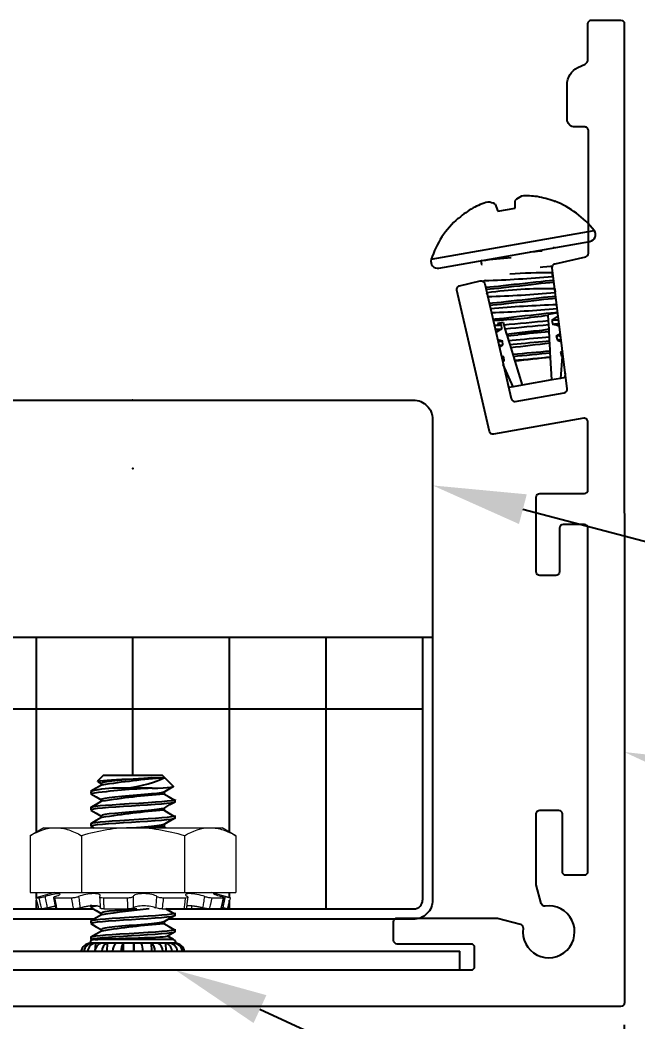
# Model space of a CAD drawing. Extents: x -1.94 to 7.42, y -1.1 to 4.9.
# Drawn here: x -0.218 to 0.974, y -0.03 to 1.9 of the extents above; entities that cross this region are included whole.
import ezdxf
from ezdxf import colors
from ezdxf.entities.mleader import LeaderData, LeaderLine
from ezdxf.math import Vec2, Vec3

# ---------------------------------------------------------------- set-up
doc = ezdxf.new("R2010")
doc.units = 0
doc.header["$LTSCALE"] = 0.5
doc.header["$MEASUREMENT"] = 0
doc.linetypes.add('PHANTOM', pattern=[0.5, 0.25, -0.05, 0.05, -0.05, 0.05, -0.05])
doc.linetypes.add('SLD-Solid', pattern=[0])
doc.layers.get('0').update_dxf_attribs({"color": 255, "linetype": 'CONTINUOUS'})
doc.layers.get('Defpoints').update_dxf_attribs({"linetype": 'CONTINUOUS'})
doc.layers.add('Construction', color=60, linetype='PHANTOM', plot=False)
doc.layers.add('CUST DWG', color=60, linetype='CONTINUOUS', lineweight=20)
for name, color, linetype in [('Driver', 210, 'CONTINUOUS'), ('FAB DWG', 221, 'CONTINUOUS'), ('Hardware', 242, 'CONTINUOUS'), ('Housing', 150, 'CONTINUOUS')]:
    doc.layers.add(name, color=color, linetype=linetype)
doc.styles.get("Standard").update_dxf_attribs({"font": 'arial.ttf'})
doc.dimstyles.new('LSAD_CustDims', dxfattribs={"dimtxt": 1, "dimasz": 1, "dimexe": 0.0625, "dimexo": 0.042969, "dimgap": 0.0625, "dimtad": 0, "dimtih": 1, "dimtoh": 1, "dimdec": 3, "dimzin": 0, "dimdsep": 46, "dimlunit": 4, "dimtxsty": 'Standard', "dimcen": 0.125, "dimclrd": 256, "dimclre": 256, "dimclrt": 256, "dimadec": 0, "dimazin": 0, "dimtfac": 1, "dimtdec": 3, "dimtix": 1, "dimtofl": 0, "dimtmove": 0, "dimatfit": 3, "dimfxl": 1, "dimfrac": 2, "dimtolj": 1, "dimtzin": 0, "dimarcsym": 0})

# ---------------------------------------------------------------- blocks, each defined once
blk = doc.blocks.new('*D0')
at = {"layer": 'CUST DWG', "lineweight": -2, "ltscale": 0.5, "transparency": 16777216}
for p, q in [((-0.9475, -0.036), (-0.9475, -0.4301)), ((0.9473, -0.036), (0.9473, -0.4301)), ((-0.6975, -0.3676), (-0.4858, -0.3676)), ((0.6973, -0.3676), (0.4855, -0.3676))]:
    blk.add_line(p, q, dxfattribs=at)
at = {"layer": 'CUST DWG', "ltscale": 0.5, "transparency": 16777216}
for points in [[(-0.6975, -0.3259), (-0.6975, -0.4092), (-0.9475, -0.3676)], [(0.6973, -0.3259), (0.6973, -0.4092), (0.9473, -0.3676)]]:
    blk.add_solid(points, dxfattribs=at)
at = {"layer": 'Defpoints', "color": 0, "ltscale": 0.5, "transparency": 16777216}
for p in [(-0.9475, 0.007), (0.9473, 0.007), (-0.9475, -0.3676)]:
    blk.add_point(p, dxfattribs=at)
at = {"layer": 'CUST DWG', "ltscale": 0.5, "transparency": 16777216, "insert": (-0.0001, -0.3676), "char_height": 0.25, "attachment_point": 5}
blk.add_mtext('\\A1;1 7/8"', dxfattribs=at)

msp = doc.modelspace()

# ---------------------------------------------------------------- linework, layer by layer
at = {"ltscale": 0.5, "transparency": 16777216}
msp.add_point((-0.00084, 1.16772), dxfattribs=at)
at = {"layer": 'Construction', "ltscale": 0.5, "transparency": 16777216}
msp.add_point((-0.00014, 1.03582), dxfattribs=at)
at = {"layer": 'Driver', "transparency": 16777216}
for p, q in [((-0.57864, 0.71102), (0.57836, 0.71102)), ((-0.18634, 0.3357), (-0.18634, 0.71102)), ((-0.00014, 0.445), (-0.00014, 0.71102)), ((0.18606, 0.3357), (0.18606, 0.71102)), ((0.37226, 0.18772), (0.37226, 0.71102)), ((0.55836, 0.71102), (0.55836, 0.20472)), ((-0.55864, 0.57302), (0.55836, 0.57302)), ((-0.18634, 0.20919), (-0.18634, 0.21897)), ((0.18606, 0.20953), (0.18606, 0.21897)), ((-0.18634, 0.18772), (-0.18634, 0.20434)), ((0.18606, 0.18772), (0.18606, 0.20434)), ((-0.54164, 0.18772), (-0.07624, 0.18772)), ((0.06355, 0.18772), (0.54136, 0.18772))]:
    msp.add_line(p, q, dxfattribs=at)
msp.add_lwpolyline([(-0.07523, 0.16772), (-0.54234, 0.16772, -0.4142136), (-0.57934, 0.20472), (-0.57934, 1.13072, -0.4142136), (-0.54234, 1.16772), (0.54066, 1.16772, -0.4142136), (0.57766, 1.13072), (0.57766, 0.20472, -0.4142136), (0.54066, 0.16772), (0.06777, 0.16772)], format="xyb", dxfattribs=at)
msp.add_arc((0.54136, 0.20472), 0.017, 270, 0, dxfattribs=at)
at = {"layer": 'Hardware', "linetype": 'Continuous', "transparency": 16777216}
for p, q in [((0.6986, 1.54557), (0.70363, 1.53175)), ((0.73657, 1.53756), (0.73657, 1.55226)), ((0.81199, 1.55086), (0.81346, 1.55112)), ((0.70363, 1.53175), (0.73657, 1.53756)), ((0.62674, 1.51819), (0.6282, 1.51845)), ((0.57502, 1.43906), (0.88912, 1.49444)), ((0.58969, 1.42218), (0.88111, 1.47357)), ((0.81315, 1.46163), (0.81375, 1.4614)), ((0.67218, 1.436), (0.67085, 1.43649)), ((0.67266, 1.42888), (0.67135, 1.4363)), ((0.67257, 1.4288), (0.67266, 1.42888)), ((0.80764, 1.41301), (0.80894, 1.4056)), ((0.67809, 1.3981), (0.67789, 1.39924)), ((0.68264, 1.37229), (0.6822, 1.37475)), ((0.81306, 1.38224), (0.81337, 1.38249)), ((0.81306, 1.38224), (0.81418, 1.37593)), ((0.81913, 1.33571), (0.80068, 1.33246)), ((0.80073, 1.3316), (0.80068, 1.33246)), ((0.71353, 1.31709), (0.7025, 1.31514)), ((0.71034, 1.31276), (0.7025, 1.31514)), ((0.71084, 1.30501), (0.71034, 1.31276)), ((0.71353, 1.31709), (0.71476, 1.31305)), ((0.71476, 1.31305), (0.71709, 1.30543)), ((0.80128, 1.32105), (0.80073, 1.3316)), ((0.80169, 1.31328), (0.80128, 1.32105)), ((0.80216, 1.3043), (0.80169, 1.31328)), ((0.8075, 1.32146), (0.80969, 1.31381)), ((0.71709, 1.30543), (0.72023, 1.29516)), ((0.72023, 1.29516), (0.72139, 1.29137)), ((0.72139, 1.29137), (0.74186, 1.29365)), ((0.80216, 1.30429), (0.74186, 1.29365)), ((0.80216, 1.30429), (0.80216, 1.3043)), ((0.80241, 1.2996), (0.80216, 1.30429)), ((0.80291, 1.28997), (0.80241, 1.2996)), ((0.71318, 1.27408), (0.71255, 1.28181)), ((0.72139, 1.29137), (0.72408, 1.28257)), ((0.72408, 1.28257), (0.72641, 1.27496)), ((0.72641, 1.27496), (0.72836, 1.26857)), ((0.80332, 1.2822), (0.80291, 1.28997)), ((0.80358, 1.27725), (0.80332, 1.2822)), ((0.80438, 1.26194), (0.80358, 1.27725)), ((0.81608, 1.29084), (0.81816, 1.28317)), ((0.72836, 1.26857), (0.73231, 1.25566)), ((0.73231, 1.25566), (0.73339, 1.25213)), ((0.80454, 1.25887), (0.80438, 1.26194)), ((0.80495, 1.25109), (0.80454, 1.25887)), ((0.82845, 1.26315), (0.82422, 1.26016)), ((0.82422, 1.26016), (0.82619, 1.25248)), ((0.71286, 1.24119), (0.71594, 1.24321)), ((0.73331, 1.19365), (0.71402, 1.23612)), ((0.71594, 1.24321), (0.71521, 1.25093)), ((0.73339, 1.25213), (0.73571, 1.24452)), ((0.73571, 1.24452), (0.73626, 1.24273)), ((0.73626, 1.24273), (0.75035, 1.19665)), ((0.805, 1.2502), (0.80495, 1.25109)), ((0.80728, 1.20669), (0.805, 1.2502)), ((0.82759, 1.25203), (0.82431, 1.2097)), ((0.82619, 1.25248), (0.82759, 1.25203)), ((0.83338, 1.21995), (0.83248, 1.21114)), ((0.80728, 1.20669), (0.75035, 1.19665)), ((0.82431, 1.2097), (0.80728, 1.20669)), ((0.83248, 1.21114), (0.82431, 1.2097)), ((0.72514, 1.19221), (0.72324, 1.19613)), ((0.73331, 1.19365), (0.72514, 1.19221)), ((0.75035, 1.19665), (0.73331, 1.19365)), ((-0.05664, 0.445), (-0.0682, 0.43344)), ((-0.05664, 0.445), (0.05636, 0.445)), ((0.07776, 0.42361), (0.05636, 0.445)), ((-0.06804, 0.43295), (-0.06134, 0.42905)), ((-0.06134, 0.42937), (-0.06134, 0.4258)), ((0.03549, 0.4403), (0.06024, 0.4403)), ((-0.08164, 0.41375), (-0.08164, 0.40984)), ((0.03672, 0.42), (-0.02547, 0.42)), ((-0.06134, 0.39812), (-0.06134, 0.39455)), ((0.08136, 0.39422), (0.08136, 0.39813)), ((-0.08164, 0.3825), (-0.08164, 0.37859)), ((-0.06134, 0.36687), (-0.06134, 0.3633)), ((0.08136, 0.36297), (0.08136, 0.36688)), ((-0.08164, 0.35125), (-0.08164, 0.34734)), ((-0.08164, 0.1938), (-0.08164, 0.19109)), ((-0.06134, 0.17937), (-0.06134, 0.1758)), ((0.08136, 0.17547), (0.08136, 0.17938)), ((-0.08164, 0.16375), (-0.08164, 0.15984)), ((-0.06134, 0.14812), (-0.06134, 0.14455)), ((0.0783, 0.12856), (0.06612, 0.13559)), ((0.08136, 0.14422), (0.08136, 0.14813)), ((-0.08269, 0.12161), (-0.083, 0.12161)), ((-0.08269, 0.12161), (-0.08277, 0.12061)), ((-0.07849, 0.12161), (-0.08269, 0.12161)), ((-0.08164, 0.1325), (-0.08164, 0.12859)), ((-0.08114, 0.12806), (-0.08, 0.1274)), ((-0.07261, 0.12161), (-0.07849, 0.12161)), ((0.0783, 0.12856), (-0.07381, 0.12856)), ((-0.07261, 0.12161), (-0.07381, 0.106)), ((-0.06074, 0.12161), (-0.07261, 0.12161)), ((-0.05001, 0.12161), (-0.06074, 0.12161)), ((-0.05001, 0.12161), (-0.05083, 0.106)), ((-0.03251, 0.12161), (-0.05001, 0.12161)), ((-0.01878, 0.12161), (-0.03251, 0.12161)), ((-0.01878, 0.12161), (-0.01908, 0.106)), ((0.00131, 0.12161), (-0.01878, 0.12161)), ((0.00131, 0.12161), (0.00133, 0.106)), ((0.01568, 0.12161), (0.00131, 0.12161)), ((0.03488, 0.12161), (0.01568, 0.12161)), ((0.03488, 0.12161), (0.03546, 0.106)), ((0.04739, 0.12161), (0.03488, 0.12161)), ((0.0624, 0.12161), (0.04739, 0.12161)), ((0.07089, 0.12161), (0.0624, 0.12161)), ((0.0624, 0.12161), (0.06343, 0.106)), ((0.07911, 0.12161), (0.07089, 0.12161)), ((0.08211, 0.12161), (0.07911, 0.12161)), ((0.07911, 0.12161), (0.07943, 0.11771)), ((0.08273, 0.12161), (0.08211, 0.12161)), ((0.08273, 0.12153), (0.08273, 0.12161)), ((-0.63014, 0.106), (0.62986, 0.106)), ((0.62986, 0.07), (0.62986, 0.106)), ((-0.63014, 0.07), (0.62986, 0.07))]:
    msp.add_line(p, q, dxfattribs=at)
at = {"layer": 'Hardware', "linetype": 'SLD-Solid', "lineweight": 15, "transparency": 16777216}
for p, q in [((-0.17201, 0.34397), (-0.1986, 0.32862)), ((-0.1986, 0.32862), (-0.1986, 0.21897)), ((-0.17201, 0.34397), (-0.14898, 0.34397)), ((-0.14898, 0.34397), (-0.00014, 0.34397)), ((-0.09937, 0.32862), (-0.09937, 0.21897)), ((-0.00014, 0.34397), (0.14871, 0.34397)), ((0.0991, 0.32862), (0.0991, 0.21897)), ((0.14871, 0.34397), (0.17174, 0.34397)), ((0.19833, 0.32862), (0.17174, 0.34397)), ((0.19833, 0.32862), (0.19833, 0.21897)), ((-0.1986, 0.21897), (-0.09937, 0.21897)), ((-0.15115, 0.21897), (-0.18761, 0.2092)), ((-0.09937, 0.21897), (0.0991, 0.21897)), ((0.0991, 0.21897), (0.19833, 0.21897)), ((0.18733, 0.2092), (0.15088, 0.21897)), ((-0.18761, 0.2092), (-0.18764, 0.20919)), ((-0.18764, 0.20919), (-0.18141, 0.20919)), ((-0.15146, 0.20919), (-0.11862, 0.20919)), ((-0.05748, 0.20919), (-0.01057, 0.20919)), ((0.0584, 0.20919), (0.10146, 0.20919)), ((0.11311, 0.18772), (0.11311, 0.19387)), ((0.15192, 0.20919), (0.17469, 0.20919)), ((0.18717, 0.20847), (0.18736, 0.20919)), ((-0.18218, 0.18882), (-0.18188, 0.18772)), ((-0.18188, 0.18772), (-0.17567, 0.18772)), ((-0.14721, 0.18772), (-0.16983, 0.18772)), ((-0.1472, 0.18772), (-0.11447, 0.18772)), ((-0.11339, 0.18774), (-0.11339, 0.18772)), ((-0.05635, 0.18772), (-0.00959, 0.18772)), ((0.05597, 0.18772), (0.0989, 0.18772)), ((0.11311, 0.18772), (0.09891, 0.18772)), ((0.14687, 0.18772), (0.1142, 0.18772)), ((0.14687, 0.18772), (0.16956, 0.18772)), ((0.18161, 0.18772), (0.1754, 0.18772)), ((0.18161, 0.18772), (0.1819, 0.18882))]:
    msp.add_line(p, q, dxfattribs=at)
at = {"layer": 'Hardware', "linetype": 'Continuous', "transparency": 16777216, "flags": 128}
for points in [[(0.76568, 1.45321), (0.77533, 1.45429), (0.78426, 1.45525), (0.78909, 1.45571)], [(0.67204, 1.42868), (0.67261, 1.42916)], [(0.81152, 1.4301), (0.81251, 1.43013)], [(0.78496, 1.42397), (0.78995, 1.4245), (0.79799, 1.42527), (0.8052, 1.42585), (0.80874, 1.42607)], [(0.80946, 1.41423), (0.80769, 1.41273)], [(0.67541, 1.39615), (0.67804, 1.39837)], [(0.67966, 1.38521), (0.68053, 1.38527), (0.68773, 1.38585), (0.69577, 1.38662), (0.70441, 1.38754), (0.71369, 1.38857), (0.72374, 1.3897), (0.73434, 1.39088), (0.74524, 1.39209), (0.75613, 1.39331), (0.76673, 1.39449), (0.77678, 1.39561), (0.78606, 1.39665), (0.7947, 1.39757), (0.80274, 1.39834), (0.80994, 1.39892), (0.81133, 1.39901)], [(0.68054, 1.38138), (0.68121, 1.38142), (0.68841, 1.382), (0.69645, 1.38277), (0.70508, 1.38369), (0.71437, 1.38473), (0.72442, 1.38585), (0.73502, 1.38703), (0.74591, 1.38825), (0.75681, 1.38946), (0.76741, 1.39065), (0.77746, 1.39177), (0.78674, 1.3928), (0.79538, 1.39372), (0.80342, 1.39449), (0.81062, 1.39507), (0.81181, 1.39515)], [(0.80838, 1.40581), (0.8106, 1.405)], [(0.68303, 1.37445), (0.68206, 1.37481)], [(0.8134, 1.38221), (0.81311, 1.38197)], [(0.81355, 1.37512), (0.81431, 1.37484)], [(0.68673, 1.35456), (0.69316, 1.35508), (0.7012, 1.35584), (0.70983, 1.35676), (0.71912, 1.3578), (0.72917, 1.35892), (0.73977, 1.3601), (0.75066, 1.36132), (0.76155, 1.36253), (0.77216, 1.36372), (0.78221, 1.36484), (0.79149, 1.36587), (0.80012, 1.3668), (0.80817, 1.36756), (0.81537, 1.36815)], [(0.68761, 1.35072), (0.69383, 1.35123), (0.70188, 1.352), (0.71051, 1.35292), (0.71979, 1.35395), (0.72985, 1.35507), (0.74045, 1.35626), (0.75134, 1.35747), (0.76223, 1.35869), (0.77283, 1.35987), (0.78289, 1.36099), (0.79217, 1.36203), (0.8008, 1.36295), (0.80885, 1.36372), (0.81605, 1.3643)], [(0.69379, 1.32391), (0.69858, 1.3243), (0.70663, 1.32507), (0.71526, 1.32599), (0.72454, 1.32702), (0.73459, 1.32815), (0.7452, 1.32933), (0.75609, 1.33054), (0.76698, 1.33176), (0.77758, 1.33294), (0.78764, 1.33406), (0.79692, 1.3351), (0.80555, 1.33602), (0.8136, 1.33679), (0.81894, 1.33722)], [(0.72023, 1.29516), (0.72959, 1.29621), (0.73975, 1.29734), (0.75048, 1.29854), (0.76152, 1.29977), (0.77235, 1.30098), (0.7829, 1.30215), (0.79291, 1.30327), (0.80216, 1.3043)], [(0.70629, 1.26969), (0.71318, 1.27408)], [(0.72408, 1.28257), (0.73102, 1.28318), (0.73848, 1.28389), (0.74656, 1.28466), (0.75511, 1.28547), (0.76389, 1.2863), (0.77247, 1.28712), (0.78083, 1.28791), (0.78876, 1.28867), (0.79609, 1.28936), (0.80291, 1.28997)], [(0.72641, 1.27496), (0.7332, 1.27557), (0.74051, 1.27626), (0.7484, 1.27701), (0.75671, 1.2778), (0.76525, 1.27861), (0.77358, 1.2794), (0.78172, 1.28017), (0.78946, 1.28091), (0.79665, 1.28159), (0.80332, 1.2822)], [(0.81816, 1.28317), (0.82521, 1.28104), (0.82589, 1.28083)], [(0.73339, 1.25213), (0.7414, 1.25288), (0.75019, 1.25371), (0.75959, 1.25461), (0.76932, 1.25553), (0.77882, 1.25643), (0.78803, 1.25731), (0.79666, 1.25813), (0.80454, 1.25887)], [(0.71521, 1.25093), (0.71005, 1.25266)], [(0.73571, 1.24452), (0.74355, 1.24526), (0.75212, 1.24607), (0.76125, 1.24694), (0.77067, 1.24784), (0.77989, 1.24871), (0.78883, 1.24956), (0.79724, 1.25036), (0.80495, 1.25109)], [(-0.06078, 0.42612), (-0.071, 0.42017), (-0.08124, 0.41422)], [(-0.06813, 0.43337), (-0.06815, 0.43346), (-0.06624, 0.434), (-0.06253, 0.43454), (-0.05689, 0.4351), (-0.04993, 0.43563), (-0.04137, 0.43616), (-0.032, 0.4367), (-0.02146, 0.43726), (-0.01099, 0.4378), (0.00001, 0.43833), (0.01061, 0.43886), (0.02111, 0.43942), (0.02853, 0.43986), (0.03549, 0.4403)], [(0.03549, 0.4403), (0.02217, 0.43904), (0.00751, 0.43779), (-0.0073, 0.43662), (-0.02171, 0.4354), (-0.0349, 0.43416), (-0.04582, 0.43301), (-0.05424, 0.43181), (-0.05955, 0.43056), (-0.06134, 0.42939), (-0.06132, 0.42937)], [(-0.08114, 0.40931), (-0.07092, 0.40338), (-0.06134, 0.3978)], [(0.06047, 0.41335), (0.05936, 0.41259), (0.05424, 0.41137), (0.04608, 0.41018), (0.03549, 0.40905), (0.02217, 0.40779), (0.00751, 0.40654), (-0.0073, 0.40537), (-0.02171, 0.40415), (-0.0349, 0.40291), (-0.04582, 0.40176), (-0.05424, 0.40056), (-0.05955, 0.39931), (-0.06134, 0.39814), (-0.06132, 0.39812)], [(0.03672, 0.42), (0.04795, 0.42053), (0.05803, 0.42106), (0.06612, 0.42158), (0.07239, 0.42215), (0.0762, 0.42268), (0.07789, 0.42323), (0.07762, 0.42347)], [(0.07925, 0.39701), (0.06948, 0.4029), (0.05967, 0.4088)], [(0.06087, 0.40946), (0.06087, 0.41141), (0.06087, 0.41336)], [(0.06106, 0.41381), (0.0712, 0.41971), (0.07759, 0.42343)], [(-0.08158, 0.37859), (-0.08026, 0.37949), (-0.07584, 0.38048), (-0.06855, 0.38147), (-0.05884, 0.38241), (-0.04706, 0.38334), (-0.03326, 0.38432), (-0.01818, 0.38531), (-0.00266, 0.38626), (0.01281, 0.38718), (0.02814, 0.38816), (0.04245, 0.38916), (0.05495, 0.39011), (0.06532, 0.39103), (0.07347, 0.39201), (0.07887, 0.393), (0.08124, 0.39395), (0.08106, 0.39422)], [(0.0811, 0.39813), (0.08129, 0.39792), (0.0791, 0.39697), (0.07388, 0.39597), (0.06588, 0.39499), (0.05563, 0.39407), (0.04325, 0.39312), (0.02903, 0.39213), (0.01097, 0.39097), (-0.00727, 0.38989), (-0.02547, 0.38875), (-0.03996, 0.38776), (-0.05281, 0.3868), (-0.06355, 0.3859), (-0.07218, 0.38493), (-0.07821, 0.38393), (-0.08125, 0.38297), (-0.08127, 0.3825)], [(-0.06078, 0.39487), (-0.071, 0.38892), (-0.08124, 0.38297)], [(0.06106, 0.38256), (0.0712, 0.38846), (0.08098, 0.39416)], [(0.0811, 0.36688), (0.08129, 0.36667), (0.0791, 0.36572), (0.07388, 0.36472), (0.06588, 0.36374), (0.05563, 0.36282), (0.04325, 0.36187), (0.02903, 0.36088), (0.01097, 0.35972), (-0.00727, 0.35864), (-0.02547, 0.3575), (-0.03996, 0.35651), (-0.05281, 0.35555), (-0.06355, 0.35465), (-0.07218, 0.35368), (-0.07821, 0.35268), (-0.08125, 0.35172), (-0.08127, 0.35125)], [(-0.08114, 0.37806), (-0.07093, 0.37213), (-0.06134, 0.36655)], [(0.06047, 0.3821), (0.05936, 0.38134), (0.05424, 0.38012), (0.04608, 0.37893), (0.03549, 0.3778), (0.02217, 0.37654), (0.00751, 0.37529), (-0.0073, 0.37412), (-0.02171, 0.3729), (-0.0349, 0.37166), (-0.04582, 0.37051), (-0.05424, 0.36931), (-0.05955, 0.36806), (-0.06134, 0.36689), (-0.06132, 0.36687)], [(0.07925, 0.36576), (0.06948, 0.37165), (0.05967, 0.37755)], [(0.06087, 0.37821), (0.06087, 0.38016), (0.06087, 0.38211)], [(-0.08158, 0.34734), (-0.08026, 0.34824), (-0.07584, 0.34923), (-0.06855, 0.35022), (-0.05884, 0.35116), (-0.04706, 0.35209), (-0.03326, 0.35307), (-0.01818, 0.35406), (-0.00266, 0.35501), (0.01281, 0.35593), (0.02814, 0.35691), (0.04245, 0.35791), (0.05495, 0.35886), (0.06532, 0.35978), (0.07347, 0.36076), (0.07887, 0.36175), (0.08124, 0.3627), (0.08106, 0.36297)], [(-0.06078, 0.36362), (-0.071, 0.35767), (-0.08124, 0.35172)], [(0.06047, 0.35085), (0.05936, 0.35009), (0.05424, 0.34887), (0.04608, 0.34768), (0.03549, 0.34655), (0.02217, 0.34529), (0.00751, 0.34404), (0.00656, 0.34397)], [(0.06087, 0.34696), (0.06087, 0.34891), (0.06087, 0.35086)], [(0.06106, 0.35131), (0.0712, 0.35721), (0.08133, 0.36311)], [(-0.08114, 0.34681), (-0.07624, 0.34397)], [(0.06355, 0.34397), (0.05967, 0.3463)], [(-0.08158, 0.19109), (-0.08026, 0.19199), (-0.07584, 0.19298), (-0.06855, 0.19397)], [(-0.08125, 0.19547), (-0.08127, 0.195)], [(-0.08158, 0.15984), (-0.08026, 0.16074), (-0.07584, 0.16173), (-0.06855, 0.16272), (-0.05884, 0.16366), (-0.04706, 0.16459), (-0.03326, 0.16557), (-0.01818, 0.16656), (-0.00266, 0.16751), (0.01281, 0.16843), (0.02814, 0.16941), (0.04245, 0.17041), (0.05495, 0.17136), (0.06532, 0.17228), (0.07347, 0.17326), (0.07887, 0.17425), (0.08124, 0.1752), (0.08106, 0.17547)], [(0.0811, 0.17938), (0.08129, 0.17917), (0.0791, 0.17822), (0.07388, 0.17722), (0.06588, 0.17624), (0.05563, 0.17532), (0.04325, 0.17437), (0.02903, 0.17338), (0.01097, 0.17222), (-0.00727, 0.17114), (-0.02547, 0.17), (-0.03996, 0.16901), (-0.05281, 0.16805), (-0.06355, 0.16715), (-0.07218, 0.16618), (-0.07821, 0.16518), (-0.08125, 0.16422), (-0.08127, 0.16375)], [(-0.06078, 0.17612), (-0.07099, 0.17018), (-0.08124, 0.16422)], [(-0.08114, 0.19056), (-0.07093, 0.18463), (-0.06134, 0.17905)], [(0.00751, 0.18779), (-0.0073, 0.18662), (-0.02171, 0.1854), (-0.0349, 0.18416), (-0.04582, 0.18301), (-0.05424, 0.18181), (-0.05955, 0.18056), (-0.06134, 0.17939), (-0.06132, 0.17937)], [(0.06106, 0.16381), (0.0712, 0.16971), (0.08133, 0.17561)], [(0.07925, 0.17826), (0.06948, 0.18415), (0.06355, 0.18772)], [(-0.08114, 0.15931), (-0.07093, 0.15338), (-0.06134, 0.1478)], [(0.06047, 0.16335), (0.05936, 0.16259), (0.05424, 0.16137), (0.04608, 0.16018), (0.03549, 0.15905), (0.02217, 0.15779), (0.00751, 0.15654), (-0.0073, 0.15537), (-0.02171, 0.15415), (-0.0349, 0.15291), (-0.04582, 0.15176), (-0.05424, 0.15056), (-0.05955, 0.14931), (-0.06134, 0.14814), (-0.06132, 0.14812)], [(0.07925, 0.14701), (0.06948, 0.1529), (0.05967, 0.1588)], [(0.06087, 0.15946), (0.06087, 0.16141), (0.06087, 0.16336)], [(-0.08158, 0.12859), (-0.08026, 0.12949), (-0.07584, 0.13048), (-0.06855, 0.13147), (-0.05884, 0.13241), (-0.04706, 0.13334), (-0.03326, 0.13432), (-0.01818, 0.13531), (-0.00266, 0.13626), (0.01281, 0.13718), (0.02814, 0.13816), (0.04245, 0.13916), (0.05495, 0.14011), (0.06532, 0.14103), (0.07347, 0.14201), (0.07887, 0.143), (0.08124, 0.14395), (0.08106, 0.14422)], [(0.0811, 0.14813), (0.08129, 0.14792), (0.0791, 0.14697), (0.07388, 0.14597), (0.06588, 0.14499), (0.05563, 0.14407), (0.04325, 0.14312), (0.02903, 0.14213), (0.01097, 0.14097), (-0.00727, 0.13989), (-0.02547, 0.13875), (-0.03996, 0.13776), (-0.05281, 0.1368), (-0.06355, 0.1359), (-0.07218, 0.13493), (-0.07821, 0.13393), (-0.08125, 0.13297), (-0.08127, 0.1325)], [(-0.06078, 0.14487), (-0.07099, 0.13893), (-0.08124, 0.13297)], [(-0.07381, 0.12856), (-0.0677, 0.12898), (-0.05953, 0.12941), (-0.04997, 0.12982), (-0.03868, 0.13026), (-0.02707, 0.13068), (-0.01443, 0.13112), (-0.00203, 0.13154), (0.01067, 0.13196), (0.02233, 0.13238), (0.03353, 0.13283), (0.04305, 0.13325), (0.05148, 0.13367), (0.05802, 0.13409), (0.06289, 0.13454), (0.06557, 0.13496), (0.06639, 0.13539), (0.06607, 0.13551)], [(0.06619, 0.13555), (0.0712, 0.13846), (0.08133, 0.14436)]]:
    msp.add_lwpolyline(points, dxfattribs=at)
at = {"layer": 'Hardware', "linetype": 'Continuous', "transparency": 16777216}
for centre, radius, start, end in [((0.72591, 1.40413), 0.15118, 106.06105, 117.69179), ((0.68048, 1.50647), 0.04309, 65.13203, 85.19241), ((0.76697, 1.52172), 0.04309, 114.80759, 134.86797), ((0.75928, 1.41002), 0.15118, 82.30821, 93.93895), ((0.74762, 1.38113), 0.18152, 69.22905, 79.88131), ((0.74679, 1.38327), 0.1806, 37.99377, 68.3387), ((0.74675, 1.38098), 0.18152, 120.11869, 130.77095), ((0.74679, 1.38327), 0.1806, 131.6613, 162.00623), ((0.87884, 1.48641), 0.01304, 280, 37.99377), ((0.81193, 1.45041), 0.0108, 85.62492, 101.17425), ((0.58743, 1.43503), 0.01304, 162.00623, 280), ((0.78873, 0.57958), 0.86431, 93.96509, 97.74441), ((0.58279, 4.05406), 2.62672, 271.96058, 271.96674), ((0.79416, 0.54881), 0.86431, 89.10646, 94.48959), ((0.58822, 4.02329), 2.62672, 271.96058, 274.80786), ((0.79958, 0.51803), 0.86431, 89.10646, 97.74441), ((0.61806, 3.55016), 2.18381, 271.72444, 275.13343), ((0.90835, -1.27372), 2.62672, 91.98886, 94.78601), ((0.62349, 3.51939), 2.18381, 271.76789, 275.11204), ((0.62113, 2.60993), 1.29089, 273.25523, 277.99745), ((0.70277, 1.36689), 0.05465, 263.29683, 277.95147), ((-2.62258, 37.88259), 36.72151, 275.214384, 275.349955), ((-2.95076, 41.2623), 40.12486, 275.244791, 275.366109), ((0.59816, 1.6523), 0.39152, 302.32403, 304.49373), ((0.81422, 1.28925), 0.0329, 78.32065, 101.7822), ((0.81626, 1.27236), 0.04196, 82.39579, 98.99485), ((0.61818, 0.62748), 0.71255, 73.35548, 74.40829), ((0.70434, 1.34277), 0.03831, 260.71749, 279.77842), ((0.88414, 1.00816), 0.34373, 120.27591, 122.44949), ((3.16444, -23.05863), 24.47248, 95.538684, 95.68112), ((0.55329, 1.68307), 0.47213, 303.82202, 304.98451), ((1.09738, 2.48723), 1.26536, 251.82832, 252.2942), ((0.70705, 1.32432), 0.04286, 265.30979, 277.37812), ((0.70839, 1.3023), 0.02862, 263.86477, 279.63672), ((5.06169, -35.93514), 37.45522, 96.527808, 96.643632), ((0.82108, 1.26689), 0.02446, 81.66922, 101.78199), ((0.82243, 1.23982), 0.04356, 85.84043, 95.62569), ((2.19411, -15.08963), 16.41052, 94.857927, 95.110513), ((0.82776, 1.24168), 0.01881, 88.07268, 100.85625), ((0.71124, 1.2795), 0.02885, 268.86917, 277.91048), ((0.71232, 1.2621), 0.01923, 270.45458, 280.86561), ((3.69141, -25.6375), 27.04218, 96.127284, 96.273772), ((0.82939, 1.22775), 0.02493, 90.0921, 97.38768), ((0.83089, 1.23749), 0.01492, 95.76124, 102.7914), ((0.19862, -1.25819), 1.70411, 94.65757, 98.74085), ((-0.0328, 0.64207), 0.2222, 271.88964, 294.75501), ((0.08706, -0.86054), 1.28153, 92.25114, 97.56161), ((-0.03432, 0.24676), 0.17347, 87.07743, 105.70438), ((0.15723, -0.95615), 1.36844, 94.09692, 99.14853), ((0.15723, -0.98741), 1.36845, 94.09695, 99.1485), ((0.15723, -1.01868), 1.36847, 94.09697, 95.28783), ((0.15724, -1.175), 1.36854, 95.28789, 99.14835), ((0.15724, -1.20626), 1.36855, 94.09713, 99.14833), ((-0.08103, 0.10189), 0.01982, 95.69271, 168.02432), ((-0.08069, 0.10194), 0.01977, 95.79546, 168.13875), ((-0.07606, 0.10256), 0.0192, 97.24608, 169.66963), ((-0.06954, 0.10337), 0.01849, 99.55667, 171.82329), ((-0.07411, 0.12083), 0.00893, 129.56075, 175), ((-0.07347, 0.10777), 0.02079, 90.94328, 107.4825), ((-0.0561, 0.10482), 0.01741, 105.43614, 176.11466), ((-0.04349, 0.10591), 0.01699, 112.52902, 179.69156), ((-0.02084, 0.10723), 0.01852, 129.06927, 183.80557), ((0.00288, 0.10787), 0.02565, 147.62492, 184.18641), ((-0.28672, 0.10819), 0.28834, 359.56495, 2.66694), ((-0.01009, 0.10796), 0.02915, 356.14166, 27.90368), ((0.02428, 0.10707), 0.018, 356.60533, 53.90139), ((0.04038, 0.10612), 0.017, 359.60326, 65.65093), ((0.05805, 0.1046), 0.01755, 4.57071, 75.64843), ((0.06765, 0.10356), 0.01833, 7.64678, 79.8191), ((0.07383, 0.12083), 0.00893, 5, 60), ((0.07678, 0.10243), 0.01932, 10.65715, 83.07591), ((0.08008, 0.10198), 0.01973, 11.75146, 84.10524)]:
    msp.add_arc(centre, radius, start, end, dxfattribs=at)
at = {"layer": 'Hardware', "linetype": 'SLD-Solid', "lineweight": 15, "transparency": 16777216}
for points in [[(-0.1986, 0.32862), (-0.18237, 0.33799), (-0.16589, 0.34397), (-0.14898, 0.34397)], [(0.0991, 0.32862), (0.11533, 0.33799), (0.13181, 0.34397), (0.14871, 0.34397)]]:
    msp.add_open_spline(points, degree=3, dxfattribs=at)
for points, knots in [([(-0.14898, 0.34397), (-0.14056, 0.34397), (-0.13215, 0.3425), (-0.11563, 0.33715), (-0.10746, 0.33329), (-0.09937, 0.32862)], [0, 0, 0, 0, 0.5, 0.5, 1, 1, 1, 1]), ([(-0.00014, 0.34397), (-0.01695, 0.34397), (-0.03396, 0.34248), (-0.06706, 0.3371), (-0.08332, 0.33325), (-0.09937, 0.32862)], [0, 0, 0, 0, 0.5, 0.5, 1, 1, 1, 1]), ([(0.0991, 0.32862), (0.08293, 0.33328), (0.06642, 0.33718), (0.03332, 0.34252), (0.01666, 0.34397), (-0.00014, 0.34397)], [0, 0, 0, 0, 0.5, 0.5, 1, 1, 1, 1]), ([(0.14871, 0.34397), (0.15713, 0.34397), (0.16554, 0.3425), (0.18207, 0.33715), (0.19023, 0.33329), (0.19833, 0.32862)], [0, 0, 0, 0, 0.5, 0.5, 1, 1, 1, 1]), ([(-0.14973, 0.21165), (-0.14554, 0.21306), (-0.14245, 0.21444), (-0.13986, 0.21647), (-0.1404, 0.21709), (-0.14511, 0.21709), (-0.14924, 0.21647), (-0.15896, 0.21445), (-0.16454, 0.21307), (-0.16971, 0.21165)], [0, 0, 0, 0, 0.25, 0.25, 0.5, 0.5, 0.75, 0.75, 1, 1, 1, 1]), ([(-0.06411, 0.21165), (-0.06261, 0.21306), (-0.06285, 0.21444), (-0.0669, 0.21647), (-0.0707, 0.21709), (-0.08033, 0.21709), (-0.08606, 0.21647), (-0.0966, 0.21445), (-0.10144, 0.21307), (-0.10489, 0.21165)], [0, 0, 0, 0, 0.25, 0.25, 0.5, 0.5, 0.75, 0.75, 1, 1, 1, 1]), ([(0.04594, 0.21165), (0.04418, 0.21306), (0.0407, 0.21444), (0.03157, 0.21647), (0.02595, 0.21709), (0.01508, 0.21709), (0.00994, 0.21647), (0.0026, 0.21445), (0.00036, 0.21307), (-0.00006, 0.21165)], [0, 0, 0, 0, 0.25, 0.25, 0.5, 0.5, 0.75, 0.75, 1, 1, 1, 1]), ([(0.1384, 0.21165), (0.13404, 0.21306), (0.12866, 0.21444), (0.11792, 0.21647), (0.11264, 0.21709), (0.10468, 0.21709), (0.1021, 0.21647), (0.10076, 0.21445), (0.10196, 0.21307), (0.10474, 0.21165)], [0, 0, 0, 0, 0.25, 0.25, 0.5, 0.5, 0.75, 0.75, 1, 1, 1, 1]), ([(0.17794, 0.21165), (0.17265, 0.21306), (0.16742, 0.21444), (0.15918, 0.21647), (0.15625, 0.21709), (0.15424, 0.21709), (0.1552, 0.21647), (0.16038, 0.21445), (0.16457, 0.21307), (0.16948, 0.21165)], [0, 0, 0, 0, 0.25, 0.25, 0.5, 0.5, 0.75, 0.75, 1, 1, 1, 1]), ([(-0.18764, 0.20919), (-0.18758, 0.20898), (-0.18703, 0.20692), (-0.18593, 0.20282), (-0.18448, 0.1974), (-0.18321, 0.19266), (-0.18249, 0.18997), (-0.18218, 0.18882)], [0, 0, 0, 0, 0.0315164, 0.3022463, 0.6045475, 0.8292704, 1, 1, 1, 1]), ([(-0.18141, 0.20919), (-0.18074, 0.20919), (-0.17911, 0.20945), (-0.1748, 0.21034), (-0.17215, 0.21098), (-0.16971, 0.21165)], [0, 0, 0, 0, 0.5, 0.5, 1, 1, 1, 1]), ([(-0.17567, 0.18772), (-0.17651, 0.19077), (-0.17733, 0.19382), (-0.17815, 0.19687), (-0.17925, 0.20098), (-0.18034, 0.20508), (-0.18141, 0.20919)], [0, 0, 0, 0, 0.00024093606, 0.00024093606, 0.00024093606, 0.00056501046, 0.00056501046, 0.00056501046, 0.00056501046]), ([(-0.16971, 0.21165), (-0.16896, 0.20759), (-0.16821, 0.20352), (-0.16744, 0.19946), (-0.16683, 0.19622), (-0.16622, 0.19297), (-0.16559, 0.18973)], [0, 0, 0, 0, 0.00031518164, 0.00031518164, 0.00031518164, 0.00056667164, 0.00056667164, 0.00056667164, 0.00056667164]), ([(-0.16559, 0.18973), (-0.16523, 0.18983), (-0.1645, 0.19001), (-0.16332, 0.19031), (-0.16204, 0.19063), (-0.16067, 0.19097), (-0.15931, 0.19129), (-0.15796, 0.1916), (-0.15663, 0.1919), (-0.15534, 0.19218), (-0.15408, 0.19245), (-0.15286, 0.1927), (-0.15167, 0.19293), (-0.15076, 0.1931), (-0.15025, 0.19319), (-0.15011, 0.19322)], [0, 0, 0, 0, 0.06675483, 0.13350896, 0.21745872, 0.30168652, 0.38605044, 0.47040692, 0.55461938, 0.63855747, 0.72088889, 0.80350678, 0.88626301, 0.96901051, 1, 1, 1, 1]), ([(-0.14973, 0.21165), (-0.15172, 0.21098), (-0.15304, 0.21034), (-0.15368, 0.20945), (-0.153, 0.20919), (-0.15146, 0.20919)], [0, 0, 0, 0, 0.5, 0.5, 1, 1, 1, 1]), ([(-0.15343, 0.20964), (-0.15337, 0.20934), (-0.15307, 0.20792), (-0.15254, 0.20538), (-0.15185, 0.20203), (-0.15118, 0.19868), (-0.15052, 0.19533), (-0.14988, 0.192), (-0.14943, 0.18961), (-0.1492, 0.18834), (-0.14916, 0.18817)], [0, 0, 0, 0, 0.0423806, 0.198236, 0.354161, 0.5101666, 0.6662339, 0.8221538, 0.9759963, 1, 1, 1, 1]), ([(-0.15146, 0.20919), (-0.15059, 0.20508), (-0.14975, 0.20098), (-0.14894, 0.19687), (-0.14834, 0.19382), (-0.14776, 0.19077), (-0.1472, 0.18772)], [0, 0, 0, 0, 0.0003240618, 0.0003240618, 0.0003240618, 0.00056498849, 0.00056498849, 0.00056498849, 0.00056498849]), ([(-0.11862, 0.20919), (-0.1166, 0.20919), (-0.11398, 0.20945), (-0.10893, 0.21034), (-0.10652, 0.21098), (-0.10489, 0.21165)], [0, 0, 0, 0, 0.5, 0.5, 1, 1, 1, 1]), ([(-0.11447, 0.18772), (-0.11512, 0.19077), (-0.11574, 0.19382), (-0.11634, 0.19687), (-0.11714, 0.20098), (-0.1179, 0.20508), (-0.11862, 0.20919)], [0, 0, 0, 0, 0.00024093606, 0.00024093606, 0.00024093606, 0.00056501046, 0.00056501046, 0.00056501046, 0.00056501046]), ([(-0.10489, 0.21165), (-0.10439, 0.20759), (-0.10387, 0.20352), (-0.10331, 0.19946), (-0.10287, 0.19622), (-0.1024, 0.19297), (-0.10192, 0.18973)], [0, 0, 0, 0, 0.00031518164, 0.00031518164, 0.00031518164, 0.00056667164, 0.00056667164, 0.00056667164, 0.00056667164]), ([(-0.10192, 0.18973), (-0.10164, 0.18983), (-0.10107, 0.19001), (-0.10011, 0.19031), (-0.09903, 0.19063), (-0.09782, 0.19096), (-0.09658, 0.19129), (-0.0953, 0.1916), (-0.09399, 0.1919), (-0.09266, 0.19218), (-0.09132, 0.19245), (-0.08997, 0.1927), (-0.0886, 0.19293), (-0.08723, 0.19315), (-0.08585, 0.19334), (-0.08449, 0.19351), (-0.08316, 0.19366), (-0.08185, 0.19378), (-0.08056, 0.19389), (-0.07928, 0.19397), (-0.07803, 0.19403), (-0.07674, 0.19407), (-0.07543, 0.19408), (-0.0741, 0.19406), (-0.07282, 0.19401), (-0.0716, 0.19393), (-0.07046, 0.19382), (-0.06939, 0.19369), (-0.06839, 0.19352), (-0.06747, 0.19333), (-0.06664, 0.19311), (-0.06588, 0.19287), (-0.0652, 0.19261), (-0.06462, 0.19232), (-0.06413, 0.19201), (-0.06374, 0.19168), (-0.0635, 0.19143), (-0.06342, 0.19128), (-0.0634, 0.19126)], [0, 0, 0, 0, 0.0221337, 0.0442672, 0.0721669, 0.1001591, 0.1281964, 0.1562315, 0.1842184, 0.2121143, 0.2394765, 0.2669339, 0.2944374, 0.3219378, 0.3493884, 0.3767463, 0.4029997, 0.4293427, 0.4557301, 0.482116, 0.5084555, 0.5347067, 0.5651068, 0.595612, 0.6261537, 0.6566605, 0.687062, 0.7172306, 0.7474971, 0.777799, 0.8080703, 0.838243, 0.8691373, 0.9001284, 0.9311552, 0.9621516, 0.9930505, 1, 1, 1, 1]), ([(-0.06411, 0.21165), (-0.06482, 0.21098), (-0.06452, 0.21034), (-0.06208, 0.20945), (-0.05996, 0.20919), (-0.05748, 0.20919)], [0, 0, 0, 0, 0.5, 0.5, 1, 1, 1, 1]), ([(-0.06449, 0.2109), (-0.06446, 0.21048), (-0.06434, 0.20894), (-0.06416, 0.20628), (-0.06395, 0.20293), (-0.06376, 0.19959), (-0.0636, 0.19624), (-0.06346, 0.19292), (-0.06338, 0.19066), (-0.06334, 0.1895), (-0.06334, 0.18945)], [0, 0, 0, 0, 0.0596102, 0.215397, 0.3712605, 0.527212, 0.683213, 0.8386584, 0.9919932, 1, 1, 1, 1]), ([(-0.05748, 0.20919), (-0.05717, 0.20508), (-0.05691, 0.20098), (-0.05671, 0.19687), (-0.05656, 0.19382), (-0.05644, 0.19077), (-0.05635, 0.18772)], [0, 0, 0, 0, 0.0003240618, 0.0003240618, 0.0003240618, 0.00056498849, 0.00056498849, 0.00056498849, 0.00056498849]), ([(-0.01057, 0.20919), (-0.00797, 0.20919), (-0.00537, 0.20945), (-0.00151, 0.21034), (-0.00026, 0.21098), (-0.00006, 0.21165)], [0, 0, 0, 0, 0.5, 0.5, 1, 1, 1, 1]), ([(-0.00959, 0.18772), (-0.00981, 0.19077), (-0.00999, 0.19382), (-0.01014, 0.19687), (-0.01034, 0.20098), (-0.01048, 0.20508), (-0.01057, 0.20919)], [0, 0, 0, 0, 0.00024093606, 0.00024093606, 0.00024093606, 0.00056501046, 0.00056501046, 0.00056501046, 0.00056501046]), ([(-0.00006, 0.21165), (0, 0.20759), (0.0001, 0.20352), (0.00023, 0.19946), (0.00034, 0.19622), (0.00047, 0.19297), (0.00063, 0.18973)], [0, 0, 0, 0, 0.00031518164, 0.00031518164, 0.00031518164, 0.00056667164, 0.00056667164, 0.00056667164, 0.00056667164]), ([(0.00063, 0.18973), (0.00178, 0.19092), (0.0043, 0.19203), (0.01126, 0.19361), (0.01577, 0.19407), (0.02521, 0.19407), (0.03006, 0.19362), (0.0385, 0.19202), (0.04194, 0.19093), (0.04422, 0.18973)], [0, 0, 0, 0, 0.25, 0.25, 0.5, 0.5, 0.75, 0.75, 1, 1, 1, 1]), ([(0.04422, 0.18973), (0.04453, 0.19297), (0.04481, 0.19622), (0.04507, 0.19946), (0.0454, 0.20352), (0.04569, 0.20759), (0.04594, 0.21165)], [0, 0, 0, 0, 0.00025149349, 0.00025149349, 0.00025149349, 0.0005666795, 0.0005666795, 0.0005666795, 0.0005666795]), ([(0.04594, 0.21165), (0.04679, 0.21098), (0.0486, 0.21034), (0.05318, 0.20945), (0.05592, 0.20919), (0.0584, 0.20919)], [0, 0, 0, 0, 0.5, 0.5, 1, 1, 1, 1]), ([(0.0584, 0.20919), (0.05803, 0.20508), (0.05761, 0.20098), (0.05713, 0.19687), (0.05677, 0.19382), (0.05639, 0.19077), (0.05597, 0.18772)], [0, 0, 0, 0, 0.0003240618, 0.0003240618, 0.0003240618, 0.00056498849, 0.00056498849, 0.00056498849, 0.00056498849]), ([(0.0989, 0.18772), (0.0992, 0.19077), (0.09953, 0.19382), (0.09988, 0.19687), (0.10036, 0.20098), (0.10089, 0.20508), (0.10146, 0.20919)], [0, 0, 0, 0, 0.00024093606, 0.00024093606, 0.00024093606, 0.00056501046, 0.00056501046, 0.00056501046, 0.00056501046]), ([(0.10146, 0.20919), (0.10365, 0.20919), (0.10524, 0.20945), (0.10644, 0.21034), (0.10605, 0.21098), (0.10474, 0.21165)], [0, 0, 0, 0, 0.5, 0.5, 1, 1, 1, 1]), ([(0.10354, 0.18883), (0.10355, 0.18901), (0.10367, 0.19025), (0.10392, 0.19258), (0.10428, 0.19583), (0.10466, 0.19913), (0.10507, 0.20245), (0.1055, 0.2058), (0.10585, 0.20841), (0.10606, 0.20991), (0.10612, 0.2103)], [0, 0, 0, 0, 0.0242139, 0.1740102, 0.3256353, 0.4791647, 0.6346475, 0.790429, 0.9461279, 1, 1, 1, 1]), ([(0.10405, 0.1937), (0.10418, 0.19373), (0.10453, 0.1938), (0.10516, 0.19389), (0.10592, 0.19397), (0.10675, 0.19403), (0.10768, 0.19407), (0.10872, 0.19408), (0.10988, 0.19406), (0.11111, 0.19401), (0.11239, 0.19393), (0.11372, 0.19382), (0.11509, 0.19369), (0.11649, 0.19352), (0.11793, 0.19333), (0.1194, 0.19311), (0.12089, 0.19287), (0.12241, 0.19261), (0.12395, 0.19232), (0.12549, 0.19201), (0.12703, 0.19168), (0.12847, 0.19135), (0.12983, 0.19103), (0.1311, 0.19072), (0.13236, 0.1904), (0.13358, 0.19007), (0.13438, 0.18984), (0.13478, 0.18973)], [0, 0, 0, 0, 0.0242141, 0.0611986, 0.098181, 0.1350984, 0.1718918, 0.2145007, 0.2572572, 0.3000647, 0.3428232, 0.3854339, 0.4277193, 0.4701416, 0.5126137, 0.5550425, 0.5973334, 0.6406364, 0.6840748, 0.7275634, 0.7710094, 0.8143182, 0.8514002, 0.8885618, 0.9257521, 0.9629162, 1, 1, 1, 1]), ([(0.13478, 0.18973), (0.13534, 0.19297), (0.1359, 0.19622), (0.13644, 0.19946), (0.13711, 0.20352), (0.13777, 0.20759), (0.1384, 0.21165)], [0, 0, 0, 0, 0.00025149349, 0.00025149349, 0.00025149349, 0.0005666795, 0.0005666795, 0.0005666795, 0.0005666795]), ([(0.1384, 0.21165), (0.14047, 0.21098), (0.1431, 0.21034), (0.14808, 0.20945), (0.1504, 0.20919), (0.15192, 0.20919)], [0, 0, 0, 0, 0.5, 0.5, 1, 1, 1, 1]), ([(0.15192, 0.20919), (0.15101, 0.20508), (0.15007, 0.20098), (0.1491, 0.19687), (0.14837, 0.19382), (0.14763, 0.19077), (0.14687, 0.18772)], [0, 0, 0, 0, 0.0003240618, 0.0003240618, 0.0003240618, 0.00056498849, 0.00056498849, 0.00056498849, 0.00056498849]), ([(0.17469, 0.20919), (0.17563, 0.20919), (0.1756, 0.20945), (0.17368, 0.21034), (0.1718, 0.21098), (0.16948, 0.21165)], [0, 0, 0, 0, 0.5, 0.5, 1, 1, 1, 1]), ([(0.16956, 0.18772), (0.17026, 0.19077), (0.17097, 0.19382), (0.1717, 0.19687), (0.17267, 0.20098), (0.17367, 0.20508), (0.17469, 0.20919)], [0, 0, 0, 0, 0.00024093606, 0.00024093606, 0.00024093606, 0.00056501046, 0.00056501046, 0.00056501046, 0.00056501046]), ([(0.17024, 0.18787), (0.17025, 0.18793), (0.17052, 0.18907), (0.17104, 0.1913), (0.17181, 0.19458), (0.17259, 0.1979), (0.1734, 0.20125), (0.17421, 0.20461), (0.17487, 0.20731), (0.17527, 0.20889), (0.17538, 0.20935)], [0, 0, 0, 0, 0.0082509, 0.1591838, 0.311931, 0.4665752, 0.6230637, 0.7795486, 0.9359559, 1, 1, 1, 1]), ([(0.1738, 0.18973), (0.17442, 0.19297), (0.17503, 0.19622), (0.17564, 0.19946), (0.1764, 0.20352), (0.17717, 0.20759), (0.17794, 0.21165)], [0, 0, 0, 0, 0.00025149349, 0.00025149349, 0.00025149349, 0.0005666795, 0.0005666795, 0.0005666795, 0.0005666795]), ([(0.17794, 0.21165), (0.1782, 0.21158), (0.17874, 0.21144), (0.17954, 0.21122), (0.18034, 0.21101), (0.18112, 0.21081), (0.18186, 0.21061), (0.18258, 0.21043), (0.18327, 0.21025), (0.18392, 0.21008), (0.18452, 0.20992), (0.18507, 0.20978), (0.18558, 0.20965), (0.18602, 0.20954), (0.18641, 0.20944), (0.18673, 0.20935), (0.18699, 0.20929), (0.1872, 0.20923), (0.18734, 0.2092), (0.18735, 0.20919), (0.18736, 0.20919)], [0, 0, 0, 0, 0.05380348, 0.10760702, 0.16297442, 0.2183415, 0.27214536, 0.32594945, 0.38131574, 0.43668193, 0.49049232, 0.5443027, 0.59967691, 0.65505046, 0.70886669, 0.76268278, 0.81806266, 0.87344271, 0.9374915, 1, 1, 1, 1]), ([(0.18717, 0.20847), (0.18668, 0.20666), (0.18565, 0.20279), (0.1842, 0.1974), (0.18284, 0.19229), (0.18202, 0.18924), (0.18161, 0.18772)], [0, 0, 0, 0, 0.262106, 0.558827, 0.7794018, 1, 1, 1, 1]), ([(-0.16559, 0.18973), (-0.16783, 0.18915), (-0.17007, 0.18864), (-0.17374, 0.18791), (-0.17507, 0.18772), (-0.17567, 0.18772)], [0, 0, 0, 0, 0.5, 0.5, 1, 1, 1, 1]), ([(-0.17067, 0.18853), (-0.17065, 0.18848), (-0.1706, 0.18826), (-0.17055, 0.18804), (-0.17051, 0.18787)], [0, 0, 0, 0, 0.2282046, 1, 1, 1, 1]), ([(-0.1677, 0.18921), (-0.16778, 0.18918), (-0.16805, 0.18909), (-0.16848, 0.18894), (-0.16895, 0.18876), (-0.16937, 0.18859), (-0.16973, 0.18844), (-0.17002, 0.1883), (-0.17025, 0.18817), (-0.17041, 0.18805), (-0.1705, 0.18796), (-0.17053, 0.18787), (-0.17048, 0.1878), (-0.17034, 0.18775), (-0.17013, 0.18772), (-0.16993, 0.18772), (-0.16983, 0.18772)], [0, 0, 0, 0, 0.0305063, 0.1031015, 0.1756912, 0.2485401, 0.3213887, 0.3939793, 0.4666757, 0.5396307, 0.6125862, 0.6852828, 0.7637991, 0.8426413, 0.9214839, 1, 1, 1, 1]), ([(-0.1472, 0.18772), (-0.14736, 0.18772), (-0.14768, 0.18772), (-0.14809, 0.18775), (-0.14844, 0.18779), (-0.14872, 0.18785), (-0.14894, 0.18793), (-0.14908, 0.18802), (-0.14915, 0.1881), (-0.14916, 0.18816), (-0.14916, 0.18817)], [0, 0, 0, 0, 0.1366629, 0.2738152, 0.410968, 0.5476312, 0.6842956, 0.8214489, 0.9586022, 1, 1, 1, 1]), ([(-0.10192, 0.18973), (-0.10365, 0.18915), (-0.10586, 0.18864), (-0.11043, 0.18791), (-0.11267, 0.18772), (-0.11447, 0.18772)], [0, 0, 0, 0, 0.5, 0.5, 1, 1, 1, 1]), ([(-0.05635, 0.18772), (-0.05662, 0.18772), (-0.05715, 0.18772), (-0.05792, 0.18775), (-0.05865, 0.18779), (-0.05935, 0.18785), (-0.06, 0.18793), (-0.06061, 0.18802), (-0.06116, 0.18813), (-0.06166, 0.18826), (-0.0621, 0.18839), (-0.06248, 0.18854), (-0.06279, 0.18871), (-0.06304, 0.18889), (-0.06322, 0.18908), (-0.06332, 0.18927), (-0.06333, 0.18939), (-0.06333, 0.18945)], [0, 0, 0, 0, 0.0669826, 0.1342048, 0.2014265, 0.2684101, 0.3353925, 0.4026161, 0.4698386, 0.5368212, 0.6037885, 0.6709964, 0.7382034, 0.8051706, 0.8767884, 0.9487018, 1, 1, 1, 1]), ([(0.00063, 0.18973), (0.00006, 0.18915), (-0.00127, 0.18864), (-0.00499, 0.18791), (-0.00728, 0.18772), (-0.00959, 0.18772)], [0, 0, 0, 0, 0.5, 0.5, 1, 1, 1, 1]), ([(0.05597, 0.18772), (0.05377, 0.18772), (0.05138, 0.18791), (0.04711, 0.18864), (0.04532, 0.18915), (0.04422, 0.18973)], [0, 0, 0, 0, 0.5, 0.5, 1, 1, 1, 1]), ([(0.10353, 0.18883), (0.10353, 0.18881), (0.10353, 0.18873), (0.10345, 0.18859), (0.1033, 0.18844), (0.10308, 0.1883), (0.10279, 0.18817), (0.10244, 0.18805), (0.10203, 0.18796), (0.10154, 0.18787), (0.10098, 0.1878), (0.10034, 0.18775), (0.09965, 0.18772), (0.09915, 0.18772), (0.0989, 0.18772)], [0, 0, 0, 0, 0.0351284, 0.1203995, 0.2056708, 0.290639, 0.3757315, 0.4611273, 0.5465238, 0.6316165, 0.7235214, 0.8158083, 0.9080948, 1, 1, 1, 1]), ([(0.11311, 0.18774), (0.11323, 0.18774), (0.11361, 0.18772), (0.11396, 0.18772), (0.1142, 0.18772)], [0, 0, 0, 0, 0.3111062, 1, 1, 1, 1]), ([(0.14687, 0.18772), (0.1455, 0.18772), (0.14355, 0.18791), (0.13914, 0.18864), (0.13682, 0.18915), (0.13478, 0.18973)], [0, 0, 0, 0, 0.5, 0.5, 1, 1, 1, 1]), ([(0.17024, 0.18787), (0.17023, 0.18785), (0.1702, 0.1878), (0.17007, 0.18775), (0.16986, 0.18772), (0.16966, 0.18772), (0.16956, 0.18772)], [0, 0, 0, 0, 0.2338144, 0.4895617, 0.7453104, 1, 1, 1, 1]), ([(0.17039, 0.18853), (0.17054, 0.1885), (0.17093, 0.18842), (0.17152, 0.1883), (0.17218, 0.18817), (0.17279, 0.18805), (0.17336, 0.18796), (0.17389, 0.18787), (0.17437, 0.1878), (0.17479, 0.18775), (0.17514, 0.18772), (0.17532, 0.18772), (0.1754, 0.18772)], [0, 0, 0, 0, 0.0596218, 0.1602116, 0.2609513, 0.3620479, 0.4631455, 0.5638835, 0.6726866, 0.7819417, 0.8911974, 1, 1, 1, 1]), ([(0.17085, 0.19051), (0.171, 0.19047), (0.17155, 0.19033), (0.17253, 0.19007), (0.17338, 0.18984), (0.1738, 0.18973)], [0, 0, 0, 0, 0.1486255, 0.5747772, 1, 1, 1, 1]), ([(0.18161, 0.18772), (0.18161, 0.18772), (0.18083, 0.18791), (0.17798, 0.18864), (0.176, 0.18915), (0.1738, 0.18973)], [0, 0, 0, 0, 0.5, 0.5, 1, 1, 1, 1])]:
    msp.add_open_spline(points, degree=3, knots=knots, dxfattribs=at)
at = {"layer": 'Housing', "transparency": 16777216}
msp.add_lwpolyline([(-0.65199, 0.07), (0.65172, 0.07, 0.4142136), (0.65872, 0.077), (0.65872, 0.113, 0.4142136), (0.65172, 0.12), (0.50947, 0.12, -0.4142136), (0.50247, 0.127), (0.50247, 0.163, -0.4142136), (0.50947, 0.17), (0.70286, 0.17), (0.74689, 0.1582, -0.378596), (0.75201, 0.15047, 2.9839997), (0.79462, 0.19308, -0.378596), (0.78689, 0.1982), (0.77726, 0.23414), (0.77726, 0.37104, -0.4142136), (0.78426, 0.37804), (0.82026, 0.37804, -0.4142136), (0.82726, 0.37104), (0.82726, 0.26004, 0.4142136), (0.83426, 0.25304), (0.87026, 0.25304, 0.4142136), (0.87726, 0.26004), (0.87726, 0.92101, 0.4142136), (0.87026, 0.92801), (0.82926, 0.92801, 0.4142136), (0.82226, 0.92101), (0.82226, 0.83701, -0.4142136), (0.81526, 0.83001), (0.78426, 0.83001, -0.4142136), (0.77726, 0.83701), (0.77726, 0.98101, -0.4142136), (0.78426, 0.98801), (0.87026, 0.98801, 0.4142136), (0.87726, 0.99501), (0.87726, 1.12586, 0.4663077), (0.86905, 1.13275), (0.69528, 1.10211, -0.3990626), (0.68724, 1.10744), (0.62448, 1.37974, -0.4142136), (0.62973, 1.38813), (0.66968, 1.39734, -0.4142136), (0.67807, 1.39209), (0.72911, 1.17067, 0.3990626), (0.73715, 1.16534), (0.83138, 1.18196, 0.3990626), (0.83711, 1.18971), (0.80839, 1.42287, -0.384068), (0.81377, 1.43055), (0.87288, 1.44417, 0.3493153), (0.87831, 1.451), (0.87831, 1.68663, 0.4295346), (0.87132, 1.694), (0.85204, 1.694, -0.4142136), (0.83704, 1.709), (0.83704, 1.77531, -0.2878394), (0.85795, 1.80863), (0.87161, 1.81522, 0.2878394), (0.87726, 1.82423), (0.87726, 1.89304, -0.4144471), (0.88427, 1.90004), (0.94027, 1.9, -0.41398), (0.94726, 1.893), (0.94746, 0.00681, -0.4142136), (0.94026, -0.00019), (-0.94054, -0.00017, -0.41448)], format="xyb", dxfattribs=at)

# ---------------------------------------------------------------- dimensions: what is measured, and where the dimension line sits
at = {"layer": 'CUST DWG', "ltscale": 0.5, "transparency": 16777216}
dim = msp.add_linear_dim(base=(-0.94754, -0.36757), p1=(0.94726, 0.007), p2=(-0.94754, 0.007), dimstyle='LSAD_CustDims', override={"dimtxt": 0.25, "dimasz": 0.25, "dimdec": 4}, dxfattribs=at)
dim.commit()
dim.dimension.update_dxf_attribs({"geometry": '*D0', "text_midpoint": (-0.00014, -0.36757), "dimtype": 128})

# ---------------------------------------------------------------- leaders
ml = msp.add_multileader_mtext('Standard', dxfattribs=at)
ml.set_content('DRIVER', color=256)
ml.set_leader_properties()
ml.build(insert=Vec2(0, 0))
ml.multileader.update_dxf_attribs({"text_right_attachment_type": 6, "dogleg_length": 0.36, "arrow_head_size": 0.18})
ctx = ml.context
ctx.base_point, ctx.char_height, ctx.arrow_head_size, ctx.landing_gap_size, ctx.plane_origin = Vec3(2.51382, 0.64208), 0.188, 0.18, 0.09, Vec3(1.53665, 0.05781)
ctx.right_attachment = 6
notes = []
notes.append((ctx, [(1, (1, 1, 0), (1.95306, 0.64208), (1, 0), 0.56077, [(0, [(0.57766, 1.00347)], 0, [])])]))
ctx.mtext.insert, ctx.mtext.flow_direction = Vec3(2.60382, 0.73608), 5
ml = msp.add_multileader_mtext('Standard', dxfattribs=at)
ml.set_content('ALUMINUM HOUSING', color=256)
ml.set_leader_properties()
ml.build(insert=Vec2(0, 0))
ml.multileader.update_dxf_attribs({"text_right_attachment_type": 6, "dogleg_length": 0.36, "arrow_head_size": 0.18})
ctx = ml.context
ctx.base_point, ctx.char_height, ctx.arrow_head_size, ctx.landing_gap_size, ctx.plane_origin = Vec3(2.51382, 0.15265), 0.188, 0.18, 0.09, Vec3(1.99741, -0.01007)
ctx.right_attachment = 6
notes.append((ctx, [(1, (1, 1, 0), (2.15382, 0.15265), (1, 0), 0.36, [(0, [(0.94726, 0.48987)], 0, [])])]))
ctx.mtext.insert, ctx.mtext.flow_direction = Vec3(2.60382, 0.24826), 5
at = {"layer": 'FAB DWG', "ltscale": 0.5, "transparency": 16777216}
ml = msp.add_multileader_mtext('Standard', dxfattribs=at)
ml.set_content('**BK00129  & 8-32 KEPS NUT\\P(2 OF EACH PER DRIVER)', color=256)
ml.set_leader_properties()
ml.build(insert=Vec2(0, 0))
ml.multileader.update_dxf_attribs({"text_right_attachment_type": 6, "dogleg_length": 0.36, "arrow_head_size": 0.18})
ctx = ml.context
ctx.base_point, ctx.char_height, ctx.arrow_head_size, ctx.landing_gap_size, ctx.plane_origin = Vec3(2.51382, -0.66021), 0.188, 0.18, 0.09, Vec3(1.56542, 2.59613)
ctx.right_attachment = 6
notes.append((ctx, [(1, (1, 1, 0), (1.66397, -0.66021), (1, 0), 0.84986, [(0, [(0.08136, 0.07)], 0, [])])]))
ctx.mtext.insert, ctx.mtext.width, ctx.mtext.flow_direction = Vec3(2.60382, -0.53858), 4.8196188, 5
for ctx, leaders in notes:
    for number, flags, end, landing, length, lines in leaders:
        leader = LeaderData()
        leader.index, (leader.has_last_leader_line, leader.has_dogleg_vector, leader.attachment_direction) = number, flags
        leader.last_leader_point, leader.dogleg_vector, leader.dogleg_length = Vec3(end), Vec3(landing), length
        for number, points, colour, breaks in lines:
            line = LeaderLine()
            line.index, line.vertices, line.color, line.breaks = number, Vec3.list(points), colors.encode_raw_color(colour), breaks
            leader.lines.append(line)
        ctx.leaders.append(leader)

doc.saveas('drawing.dxf')
